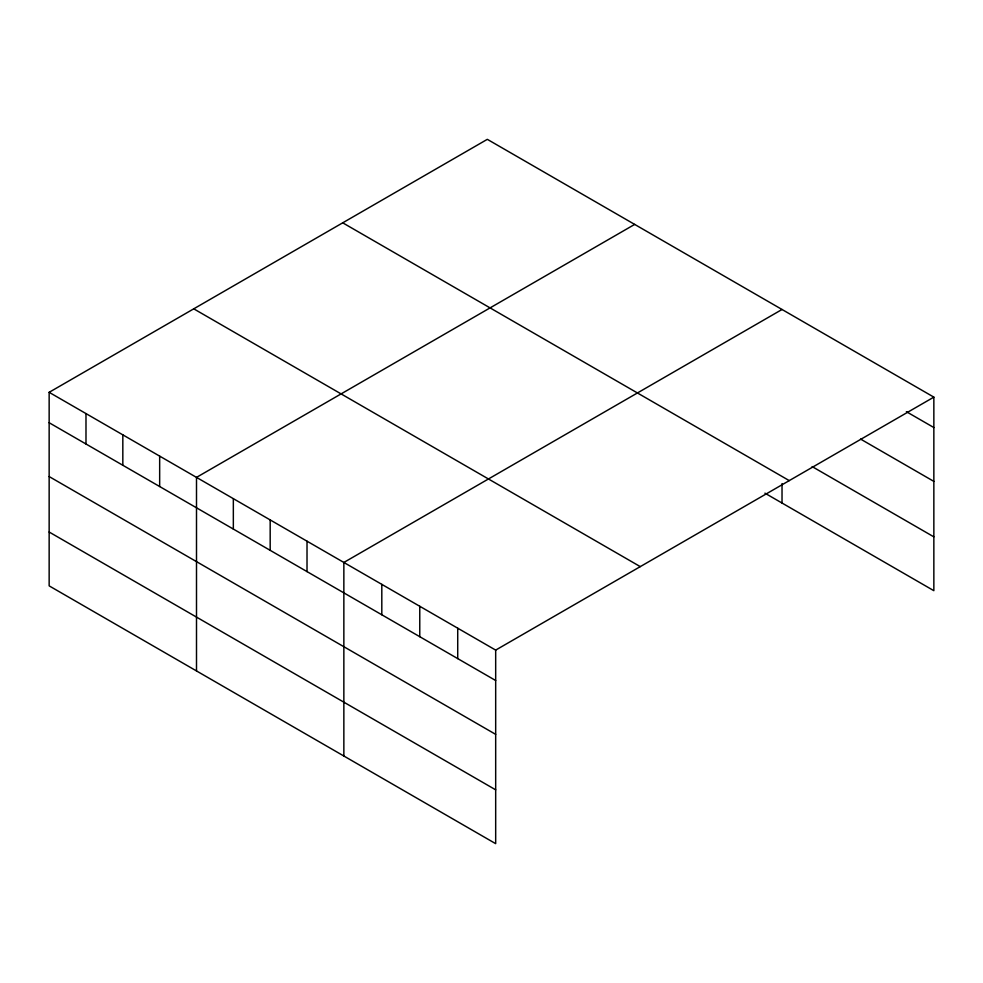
<?xml version="1.0" encoding="UTF-8"?>
<svg xmlns="http://www.w3.org/2000/svg" width="983" height="983" viewBox="0 0 983 983"><rect width="100%" height="100%" fill="white"/><g stroke="black" fill="none" stroke-linecap="round" stroke-linejoin="round"><path stroke-width="1.47" d="M495.678 734.362L495.678 650.107L49.15 392.315L49.15 585.868L495.678 843.66L495.678 734.362L49.15 476.558M764.921 493.159L933.85 590.685L933.85 397.132L487.322 139.34L49.15 392.315M634.674 224.407L196.502 477.382L196.502 670.934M782.026 309.485L343.853 562.46L343.853 756.013M495.678 650.107L933.85 397.132M906.363 411.68L933.85 427.544M860.555 439.069L933.85 481.387M812.13 466.581L933.85 536.853M342.723 222.822L789.251 480.613M193.749 308.834L640.277 566.626M49.15 422.727L495.678 680.519M49.15 532.024L495.678 789.828M782.026 483.599L782.026 503.038M457.722 628.198L457.722 658.61M419.766 606.29L419.766 636.701M381.809 584.369L381.809 614.78M307.015 541.191L307.015 571.602M270.178 519.921L270.178 550.333M233.34 498.651L233.34 529.063M159.664 456.112L159.664 486.524M122.826 434.842L122.826 465.266M85.988 413.585L85.988 443.997"/></g></svg>
